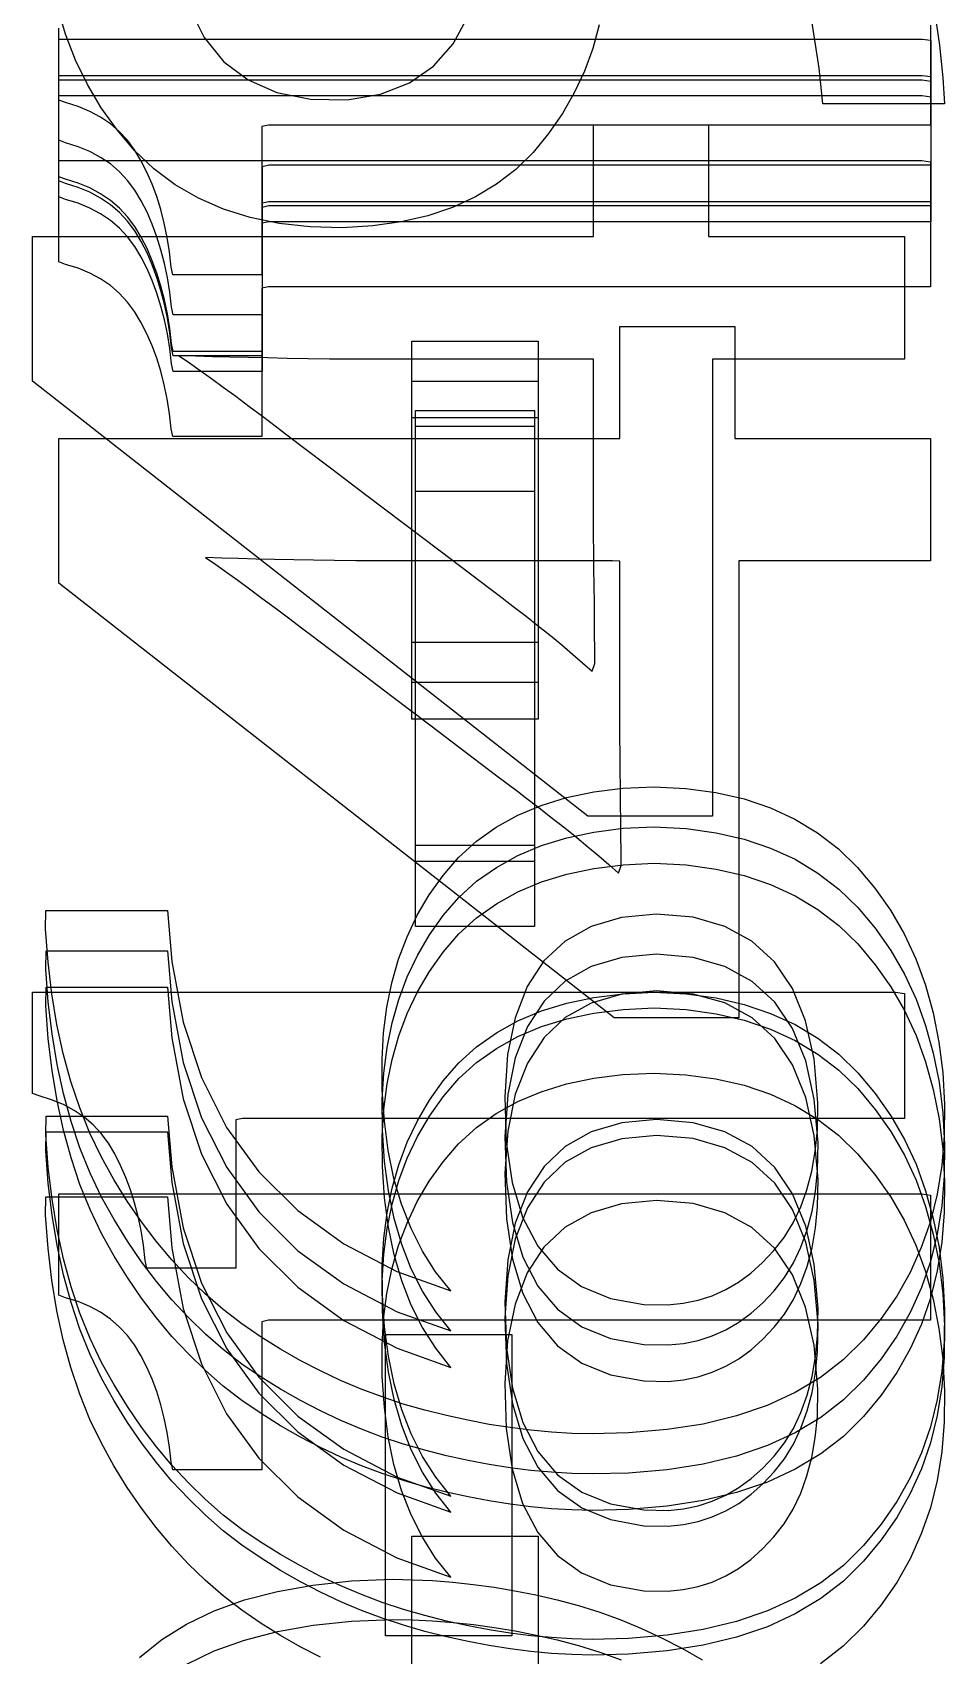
# Model space of a CAD drawing. Extents: x 1 to 47.7, y 0.2 to 35.
# Drawn here: x 39.9939 to 40.0651, y 18.9189 to 19.0456 of the extents above; entities that cross this region are included whole.
import ezdxf

# ---------------------------------------------------------------- set-up
doc = ezdxf.new("R2010")
doc.units = 0
doc.header["$MEASUREMENT"] = 0
for name, color, linetype in [('5_1___24__TARGET_LEDS___12', 7, 'CONTINUOUS'), ('6_2___8__INDEPENDENT_INPUT', 7, 'CONTINUOUS'), ('6_3___8__OPTOISO_INDEPENDE', 7, 'CONTINUOUS'), ('6_4___24__OPTOISO_INDEPEND', 7, 'CONTINUOUS'), ('6_5___8__INDEPENDENT_INPUT', 7, 'CONTINUOUS'), ('6_6___8__INDEPENDENT_INPUT', 7, 'CONTINUOUS'), ('6_7___8__OPTOISO_INDEPENDE', 7, 'CONTINUOUS'), ('6_8___8__OPTOISO_INDEPENDE', 7, 'CONTINUOUS')]:
    doc.layers.add(name, color=color, linetype=linetype)

msp = doc.modelspace()

# ---------------------------------------------------------------- linework, layer by layer
at = {"layer": '5_1___24__TARGET_LEDS___12'}
for points in [[(40.06402, 19.03527), (40.06202, 19.03527), (40.05671, 19.03527), (40.04911, 19.03527), (40.04024, 19.03527), (40.0311, 19.03527), (40.02274, 19.03527), (40.01615, 19.03527), (40.01237, 19.03527), (40.01185, 19.03515), (40.01185, 19.03431), (40.01185, 19.03283), (40.01185, 19.03096), (40.01185, 19.02891), (40.01185, 19.02692), (40.01185, 19.02522), (40.01185, 19.02403), (40.01185, 19.02358), (40.01159, 19.02358), (40.01087, 19.02358), (40.00985, 19.02358), (40.00865, 19.02358), (40.00742, 19.02358), (40.00629, 19.02358), (40.00541, 19.02358), (40.0049, 19.02358), (40.00478, 19.02419), (40.00464, 19.02537), (40.00446, 19.02651), (40.00423, 19.02761), (40.00395, 19.02867), (40.00363, 19.02969), (40.00327, 19.03067), (40.00286, 19.03161), (40.0024, 19.0325), (40.00191, 19.03333), (40.00134, 19.03409), (40.00071, 19.03476), (40.00001, 19.03537), (39.99924, 19.03589), (39.9984, 19.03635), (39.99749, 19.03672), (39.9965, 19.03703), (39.99599, 19.03723), (39.99599, 19.03781), (39.99599, 19.03882), (39.99599, 19.0401), (39.99599, 19.04149), (39.99599, 19.04285), (39.99599, 19.04401), (39.99599, 19.04483), (39.99599, 19.04513), (39.99859, 19.04513), (40.00551, 19.04513), (40.01543, 19.04513), (40.027, 19.04513), (40.03891, 19.04513), (40.04983, 19.04513), (40.05841, 19.04513), (40.06334, 19.04513), (40.06402, 19.04503), (40.06402, 19.04432), (40.06402, 19.04307), (40.06402, 19.04149), (40.06402, 19.03977), (40.06402, 19.03809), (40.06402, 19.03665), (40.06402, 19.03565)], [(40.04244, 18.98361), (40.04492, 18.98347), (40.04727, 18.98315), (40.04946, 18.98264), (40.05152, 18.98195), (40.05343, 18.98107), (40.05521, 18.98), (40.05684, 18.97875), (40.05832, 18.97731), (40.05968, 18.97569), (40.0609, 18.97395), (40.06196, 18.97211), (40.06287, 18.97016), (40.06362, 18.9681), (40.06422, 18.96594), (40.06467, 18.96366), (40.06496, 18.96128), (40.06509, 18.9588), (40.06507, 18.95634), (40.06488, 18.95402), (40.06452, 18.95179), (40.06399, 18.94966), (40.06329, 18.94762), (40.06241, 18.94568), (40.06137, 18.94383), (40.06015, 18.94207), (40.05876, 18.9404), (40.0572, 18.93885), (40.05543, 18.93747), (40.05345, 18.93629), (40.05127, 18.93528), (40.04887, 18.93447), (40.04626, 18.93384), (40.04345, 18.93339), (40.04042, 18.93314), (40.03759, 18.93307), (40.03602, 18.93311), (40.03443, 18.9332), (40.03282, 18.93335), (40.0312, 18.93355), (40.02956, 18.93381), (40.02791, 18.93413), (40.02624, 18.93449), (40.02455, 18.93492), (40.02287, 18.9354), (40.02122, 18.93595), (40.01959, 18.93656), (40.01798, 18.93724), (40.0164, 18.93799), (40.01483, 18.9388), (40.01329, 18.93968), (40.01177, 18.94063), (40.01027, 18.94164), (40.00881, 18.94278), (40.00742, 18.94399), (40.00609, 18.94529), (40.00481, 18.94666), (40.00359, 18.94811), (40.00243, 18.94964), (40.00133, 18.95124), (40.00029, 18.95293), (39.99931, 18.95469), (39.99842, 18.95656), (39.99762, 18.95853), (39.99693, 18.9606), (39.99634, 18.96277), (39.99584, 18.96505), (39.99545, 18.96743), (39.99516, 18.96991), (39.99496, 18.97249), (39.99498, 18.97392), (39.99562, 18.97392), (39.99677, 18.97392), (39.99825, 18.97392), (39.99989, 18.97392), (40.0015, 18.97392), (40.00292, 18.97392), (40.00397, 18.97392), (40.00447, 18.97392), (40.0048, 18.96997), (40.00569, 18.96521), (40.00711, 18.96088), (40.00908, 18.95699), (40.01159, 18.95353), (40.01464, 18.9505), (40.01823, 18.94791), (40.02237, 18.94574), (40.02657, 18.94424), (40.0254, 18.94573), (40.02437, 18.94735), (40.02348, 18.9491), (40.02274, 18.95099), (40.02215, 18.95302), (40.0217, 18.95518), (40.02139, 18.95748), (40.02123, 18.95992), (40.02121, 18.9623), (40.02133, 18.96438), (40.02159, 18.96638), (40.02198, 18.96829), (40.0225, 18.97013), (40.02317, 18.97189), (40.02397, 18.97356), (40.0249, 18.97516), (40.02597, 18.97668), (40.0272, 18.97809), (40.02858, 18.97935), (40.03012, 18.98044), (40.0318, 18.98137), (40.03364, 18.98214), (40.03562, 18.98275), (40.03774, 18.9832), (40.04002, 18.98349)], [(40.04263, 18.97365), (40.0399, 18.97339), (40.03752, 18.97269), (40.0355, 18.97156), (40.03384, 18.97), (40.03254, 18.968), (40.0316, 18.96557), (40.03102, 18.9627), (40.03079, 18.9594), (40.0309, 18.95585), (40.03137, 18.9527), (40.03218, 18.94999), (40.03336, 18.94774), (40.03489, 18.94593), (40.03678, 18.94456), (40.03903, 18.94365), (40.04164, 18.94318), (40.04352, 18.94314), (40.04472, 18.94326), (40.04587, 18.9435), (40.04697, 18.94386), (40.04803, 18.94433), (40.04904, 18.94492), (40.05, 18.94562), (40.05091, 18.94644), (40.05179, 18.94737), (40.0526, 18.94841), (40.0533, 18.94955), (40.05389, 18.95079), (40.05438, 18.95213), (40.05476, 18.95358), (40.05503, 18.95513), (40.05519, 18.95678), (40.05523, 18.95892), (40.05492, 18.96235), (40.05426, 18.96533), (40.05323, 18.96785), (40.05184, 18.96992), (40.05008, 18.97154), (40.04796, 18.9727), (40.04548, 18.9734)]]:
    msp.add_lwpolyline(points, close=True, dxfattribs=at)
for points in [[(40.03339, 18.99487), (40.02353, 18.99487), (40.02353, 19.01841), (40.03339, 19.01841), (40.03339, 18.99487)], [(40.00596, 18.91821), (40.00811, 18.91925), (40.01047, 18.9201), (40.01304, 18.92077), (40.01583, 18.92126), (40.01882, 18.92157), (40.02203, 18.92171), (40.02358, 18.92168), (40.02515, 18.92161), (40.02674, 18.92148), (40.02834, 18.92131), (40.02995, 18.92108), (40.03158, 18.92081), (40.03322, 18.92048), (40.03487, 18.92011), (40.03654, 18.91967), (40.0382, 18.91914), (40.03985, 18.91854)]]:
    msp.add_lwpolyline(points, dxfattribs=at)
at = {"layer": '6_2___8__INDEPENDENT_INPUT'}
for points in [[(40.06402, 19.03086), (40.06202, 19.03086), (40.05671, 19.03086), (40.04911, 19.03086), (40.04024, 19.03086), (40.0311, 19.03086), (40.02274, 19.03086), (40.01615, 19.03086), (40.01237, 19.03086), (40.01185, 19.03074), (40.01185, 19.02989), (40.01185, 19.02842), (40.01185, 19.02654), (40.01185, 19.0245), (40.01185, 19.02251), (40.01185, 19.0208), (40.01185, 19.01961), (40.01185, 19.01917), (40.01159, 19.01917), (40.01087, 19.01917), (40.00985, 19.01917), (40.00865, 19.01917), (40.00742, 19.01917), (40.00629, 19.01917), (40.00541, 19.01917), (40.0049, 19.01917), (40.00478, 19.01977), (40.00464, 19.02095), (40.00446, 19.0221), (40.00423, 19.0232), (40.00395, 19.02426), (40.00363, 19.02528), (40.00327, 19.02626), (40.00286, 19.02719), (40.0024, 19.02809), (40.00191, 19.02892), (40.00134, 19.02967), (40.00071, 19.03035), (40.00001, 19.03095), (39.99924, 19.03148), (39.9984, 19.03193), (39.99749, 19.03231), (39.9965, 19.03261), (39.99599, 19.03281), (39.99599, 19.03339), (39.99599, 19.0344), (39.99599, 19.03568), (39.99599, 19.03708), (39.99599, 19.03844), (39.99599, 19.0396), (39.99599, 19.04041), (39.99599, 19.04072), (39.99859, 19.04072), (40.00551, 19.04072), (40.01543, 19.04072), (40.027, 19.04072), (40.03891, 19.04072), (40.04983, 19.04072), (40.05841, 19.04072), (40.06334, 19.04072), (40.06402, 19.04062), (40.06402, 19.0399), (40.06402, 19.03866), (40.06402, 19.03708), (40.06402, 19.03535), (40.06402, 19.03367), (40.06402, 19.03224), (40.06402, 19.03123)], [(40.04244, 18.96946), (40.04492, 18.96933), (40.04727, 18.96901), (40.04946, 18.9685), (40.05152, 18.9678), (40.05343, 18.96692), (40.05521, 18.96586), (40.05684, 18.9646), (40.05832, 18.96316), (40.05968, 18.96154), (40.0609, 18.95981), (40.06196, 18.95796), (40.06287, 18.95601), (40.06362, 18.95395), (40.06422, 18.95179), (40.06467, 18.94952), (40.06496, 18.94714), (40.06509, 18.94465), (40.06507, 18.94219), (40.06488, 18.93987), (40.06452, 18.93764), (40.06399, 18.93551), (40.06329, 18.93347), (40.06241, 18.93153), (40.06137, 18.92968), (40.06015, 18.92792), (40.05876, 18.92626), (40.0572, 18.9247), (40.05543, 18.92333), (40.05345, 18.92214), (40.05127, 18.92114), (40.04887, 18.92032), (40.04626, 18.91969), (40.04345, 18.91925), (40.04042, 18.91899), (40.03759, 18.91892), (40.03602, 18.91896), (40.03443, 18.91905), (40.03282, 18.9192), (40.0312, 18.91941), (40.02956, 18.91967), (40.02791, 18.91998), (40.02624, 18.92035), (40.02455, 18.92077), (40.02287, 18.92125), (40.02122, 18.9218), (40.01959, 18.92241), (40.01798, 18.92309), (40.0164, 18.92384), (40.01483, 18.92465), (40.01329, 18.92553), (40.01177, 18.92648), (40.01027, 18.9275), (40.00881, 18.92863), (40.00742, 18.92985), (40.00609, 18.93114), (40.00481, 18.93251), (40.00359, 18.93396), (40.00243, 18.93549), (40.00133, 18.9371), (40.00029, 18.93878), (39.99931, 18.94055), (39.99842, 18.94241), (39.99762, 18.94438), (39.99693, 18.94645), (39.99634, 18.94863), (39.99584, 18.9509), (39.99545, 18.95328), (39.99516, 18.95576), (39.99496, 18.95834), (39.99498, 18.95978), (39.99562, 18.95978), (39.99677, 18.95978), (39.99825, 18.95978), (39.99989, 18.95978), (40.0015, 18.95978), (40.00292, 18.95978), (40.00397, 18.95978), (40.00447, 18.95978), (40.0048, 18.95582), (40.00569, 18.95106), (40.00711, 18.94674), (40.00908, 18.94284), (40.01159, 18.93938), (40.01464, 18.93636), (40.01823, 18.93376), (40.02237, 18.9316), (40.02657, 18.93009), (40.0254, 18.93158), (40.02437, 18.9332), (40.02348, 18.93496), (40.02274, 18.93685), (40.02215, 18.93888), (40.0217, 18.94104), (40.02139, 18.94334), (40.02123, 18.94577), (40.02121, 18.94815), (40.02133, 18.95023), (40.02159, 18.95223), (40.02198, 18.95415), (40.0225, 18.95598), (40.02317, 18.95774), (40.02397, 18.95942), (40.0249, 18.96101), (40.02597, 18.96253), (40.0272, 18.96394), (40.02858, 18.9652), (40.03012, 18.96629), (40.0318, 18.96723), (40.03364, 18.968), (40.03562, 18.96861), (40.03774, 18.96905), (40.04002, 18.96934)], [(40.04263, 18.95951), (40.0399, 18.95924), (40.03752, 18.95855), (40.0355, 18.95741), (40.03384, 18.95585), (40.03254, 18.95385), (40.0316, 18.95142), (40.03102, 18.94855), (40.03079, 18.94525), (40.0309, 18.9417), (40.03137, 18.93855), (40.03218, 18.93585), (40.03336, 18.93359), (40.03489, 18.93178), (40.03678, 18.93042), (40.03903, 18.9295), (40.04164, 18.92903), (40.04352, 18.92899), (40.04472, 18.92912), (40.04587, 18.92936), (40.04697, 18.92971), (40.04803, 18.93019), (40.04904, 18.93077), (40.05, 18.93148), (40.05091, 18.93229), (40.05179, 18.93323), (40.0526, 18.93426), (40.0533, 18.9354), (40.05389, 18.93664), (40.05438, 18.93799), (40.05476, 18.93943), (40.05503, 18.94098), (40.05519, 18.94263), (40.05523, 18.94477), (40.05492, 18.94821), (40.05426, 18.95118), (40.05323, 18.95371), (40.05184, 18.95578), (40.05008, 18.95739), (40.04796, 18.95855), (40.04548, 18.95926)]]:
    msp.add_lwpolyline(points, close=True, dxfattribs=at)
msp.add_lwpolyline([(40.03311, 18.98091), (40.02382, 18.98091), (40.02382, 19.0149), (40.03311, 19.0149), (40.03311, 18.98091)], dxfattribs=at)
at = {"layer": '6_3___8__OPTOISO_INDEPENDE'}
for points in [[(40.04667, 19.0297), (40.06196, 19.0297), (40.06196, 19.02013), (40.047, 19.02013), (40.047, 18.98444), (40.03727, 18.98444), (39.99392, 19.01841), (39.99392, 19.0297), (40.03771, 19.0297), (40.03771, 19.03844), (40.04667, 19.03844), (40.04667, 19.0297)], [(40.03133, 18.92044), (40.02147, 18.92044), (40.02147, 18.94397), (40.03133, 18.94397), (40.03133, 18.92044)]]:
    msp.add_lwpolyline(points, dxfattribs=at)
for points in [[(40.00538, 19.0204), (40.00617, 19.01985), (40.00701, 19.01925), (40.00789, 19.01862), (40.00881, 19.01794), (40.00978, 19.01723), (40.0108, 19.01647), (40.01186, 19.01568), (40.01297, 19.01484), (40.01368, 19.01431), (40.01498, 19.01331), (40.01718, 19.01165), (40.01992, 19.00957), (40.02288, 19.00732), (40.02573, 19.00517), (40.02811, 19.00336), (40.02971, 19.00215), (40.03035, 19.00167), (40.03141, 19.00085), (40.03244, 19.00006), (40.03341, 18.99928), (40.03434, 18.99854), (40.03522, 18.99781), (40.03606, 18.9971), (40.03685, 18.99642), (40.0376, 18.99576), (40.0378, 18.99635), (40.0378, 18.99748), (40.03779, 18.99865), (40.03778, 18.99986), (40.03777, 19.00112), (40.03776, 19.00243), (40.03774, 19.00378), (40.03772, 19.00517), (40.03771, 19.00625), (40.03771, 19.00707), (40.03771, 19.00872), (40.03771, 19.0109), (40.03771, 19.01334), (40.03771, 19.01576), (40.03771, 19.01788), (40.03771, 19.01943), (40.03771, 19.02012), (40.03713, 19.02013), (40.03524, 19.02013), (40.0324, 19.02013), (40.02903, 19.02013), (40.02552, 19.02013), (40.02226, 19.02013), (40.01965, 19.02013), (40.0181, 19.02013), (40.0171, 19.02014), (40.01543, 19.02016), (40.01381, 19.02019), (40.01226, 19.02022), (40.01077, 19.02025), (40.00933, 19.02028), (40.00796, 19.02032), (40.00664, 19.02036)], [(40.06196, 18.96084), (40.05996, 18.96084), (40.05465, 18.96084), (40.04705, 18.96084), (40.03817, 18.96084), (40.02904, 18.96084), (40.02068, 18.96084), (40.01409, 18.96084), (40.01031, 18.96084), (40.00979, 18.96072), (40.00979, 18.95987), (40.00979, 18.9584), (40.00979, 18.95652), (40.00979, 18.95447), (40.00979, 18.95249), (40.00979, 18.95078), (40.00979, 18.94959), (40.00979, 18.94914), (40.00952, 18.94914), (40.00881, 18.94914), (40.00778, 18.94914), (40.00659, 18.94914), (40.00536, 18.94914), (40.00423, 18.94914), (40.00335, 18.94914), (40.00284, 18.94914), (40.00272, 18.94975), (40.00258, 18.95093), (40.0024, 18.95208), (40.00217, 18.95318), (40.00189, 18.95424), (40.00157, 18.95526), (40.00121, 18.95623), (40.0008, 18.95717), (40.00034, 18.95807), (39.99985, 18.9589), (39.99928, 18.95965), (39.99865, 18.96033), (39.99795, 18.96093), (39.99718, 18.96146), (39.99634, 18.96191), (39.99542, 18.96229), (39.99444, 18.96259), (39.99392, 18.96279), (39.99392, 18.96337), (39.99392, 18.96438), (39.99392, 18.96566), (39.99392, 18.96706), (39.99392, 18.96842), (39.99392, 18.96958), (39.99392, 18.97039), (39.99392, 18.9707), (39.99653, 18.9707), (40.00345, 18.9707), (40.01337, 18.9707), (40.02494, 18.9707), (40.03685, 18.9707), (40.04776, 18.9707), (40.05635, 18.9707), (40.06128, 18.9707), (40.06196, 18.9706), (40.06196, 18.96988), (40.06196, 18.96864), (40.06196, 18.96706), (40.06196, 18.96533), (40.06196, 18.96365), (40.06196, 18.96222), (40.06196, 18.96121)]]:
    msp.add_lwpolyline(points, close=True, dxfattribs=at)
at = {"layer": '6_4___24__OPTOISO_INDEPEND'}
for points in [[(40.03815, 19.04623), (40.03764, 19.0444), (40.03699, 19.04263), (40.0362, 19.04094), (40.03527, 19.03931), (40.0342, 19.03776), (40.03299, 19.03628), (40.03164, 19.03495), (40.03014, 19.0338), (40.0285, 19.03281), (40.02671, 19.03198), (40.02478, 19.03133), (40.02269, 19.03085), (40.02047, 19.03054), (40.01809, 19.03039), (40.01558, 19.03046), (40.01318, 19.03072), (40.01092, 19.03119), (40.00882, 19.03184), (40.00687, 19.03269), (40.00506, 19.03374), (40.0034, 19.03498), (40.00189, 19.03642), (40.00052, 19.03804), (39.99929, 19.03975), (39.99821, 19.04157), (39.99728, 19.04348), (39.9965, 19.0455), (39.99588, 19.04762)], [(40.00615, 19.04759), (40.00733, 19.04525), (40.00886, 19.04336), (40.01075, 19.04193), (40.013, 19.04095), (40.01561, 19.04043), (40.01849, 19.04039), (40.02109, 19.04083), (40.02334, 19.0417), (40.02522, 19.043), (40.02675, 19.04475), (40.02791, 19.04692)], [(40.06434, 19.04713), (40.0647, 19.04466), (40.06496, 19.0421), (40.06508, 19.04007), (40.06458, 19.04007), (40.06353, 19.04007), (40.06211, 19.04007), (40.0605, 19.04007), (40.05887, 19.04007), (40.05739, 19.04007), (40.05624, 19.04007), (40.05559, 19.04007), (40.05532, 19.04286), (40.05455, 19.04772)], [(40.04872, 19.01394), (40.06401, 19.01394), (40.06401, 19.00437), (40.04905, 19.00437), (40.04905, 18.96868), (40.03932, 18.96868), (39.99599, 19.00264), (39.99599, 19.01394), (40.03975, 19.01394), (40.03975, 19.02268), (40.04872, 19.02268), (40.04872, 19.01394)], [(40.03338, 18.90468), (40.02352, 18.90468), (40.02352, 18.92821), (40.03338, 18.92821), (40.03338, 18.90468)]]:
    msp.add_lwpolyline(points, dxfattribs=at)
for points in [[(40.00743, 19.00464), (40.00822, 19.00408), (40.00906, 19.00349), (40.00994, 19.00286), (40.01086, 19.00218), (40.01183, 19.00147), (40.01285, 19.00071), (40.01391, 18.99992), (40.01501, 18.99908), (40.01572, 18.99854), (40.01703, 18.99755), (40.01923, 18.99589), (40.02197, 18.99381), (40.02493, 18.99156), (40.02777, 18.98941), (40.03016, 18.9876), (40.03176, 18.98639), (40.0324, 18.9859), (40.03346, 18.98509), (40.03448, 18.98429), (40.03546, 18.98352), (40.03639, 18.98277), (40.03727, 18.98205), (40.03811, 18.98134), (40.0389, 18.98066), (40.03964, 18.98), (40.03985, 18.98059), (40.03985, 18.98172), (40.03984, 18.98289), (40.03983, 18.9841), (40.03982, 18.98536), (40.03981, 18.98667), (40.03979, 18.98802), (40.03977, 18.98941), (40.03975, 18.99048), (40.03975, 18.99131), (40.03975, 18.99296), (40.03975, 18.99514), (40.03975, 18.99758), (40.03975, 19), (40.03975, 19.00212), (40.03975, 19.00367), (40.03975, 19.00436), (40.03918, 19.00437), (40.03729, 19.00437), (40.03445, 19.00437), (40.03108, 19.00437), (40.02756, 19.00437), (40.0243, 19.00437), (40.0217, 19.00437), (40.02015, 19.00437), (40.01915, 19.00438), (40.01748, 19.0044), (40.01586, 19.00443), (40.01431, 19.00446), (40.01281, 19.00449), (40.01138, 19.00452), (40.01, 19.00456), (40.00869, 19.0046)], [(40.06401, 18.94508), (40.06201, 18.94508), (40.0567, 18.94508), (40.04909, 18.94508), (40.04022, 18.94508), (40.03108, 18.94508), (40.02271, 18.94508), (40.01613, 18.94508), (40.01235, 18.94508), (40.01183, 18.94496), (40.01183, 18.94411), (40.01183, 18.94264), (40.01183, 18.94076), (40.01183, 18.93871), (40.01183, 18.93672), (40.01183, 18.93502), (40.01183, 18.93383), (40.01183, 18.93338), (40.01156, 18.93338), (40.01084, 18.93338), (40.00982, 18.93338), (40.00862, 18.93338), (40.00739, 18.93338), (40.00627, 18.93338), (40.00538, 18.93338), (40.00487, 18.93338), (40.00475, 18.93399), (40.00462, 18.93517), (40.00444, 18.93631), (40.00421, 18.93742), (40.00394, 18.93848), (40.00362, 18.9395), (40.00325, 18.94047), (40.00284, 18.94141), (40.00239, 18.94231), (40.00189, 18.94314), (40.00133, 18.94389), (40.0007, 18.94457), (40, 18.94517), (39.99923, 18.9457), (39.99839, 18.94615), (39.99748, 18.94653), (39.9965, 18.94683), (39.99599, 18.94703), (39.99599, 18.94761), (39.99599, 18.94862), (39.99599, 18.9499), (39.99599, 18.9513), (39.99599, 18.95265), (39.99599, 18.95382), (39.99599, 18.95463), (39.99599, 18.95494), (39.99859, 18.95494), (40.00551, 18.95494), (40.01542, 18.95494), (40.027, 18.95494), (40.0389, 18.95494), (40.04981, 18.95494), (40.0584, 18.95494), (40.06333, 18.95494), (40.06401, 18.95484), (40.06401, 18.95412), (40.06401, 18.95288), (40.06401, 18.9513), (40.06401, 18.94957), (40.06401, 18.94789), (40.06401, 18.94646), (40.06401, 18.94545)]]:
    msp.add_lwpolyline(points, close=True, dxfattribs=at)
at = {"layer": '6_5___8__INDEPENDENT_INPUT'}
for points in [[(40.06402, 19.03209), (40.06202, 19.03209), (40.05671, 19.03209), (40.04911, 19.03209), (40.04024, 19.03209), (40.0311, 19.03209), (40.02274, 19.03209), (40.01615, 19.03209), (40.01237, 19.03209), (40.01185, 19.03197), (40.01185, 19.03113), (40.01185, 19.02965), (40.01185, 19.02778), (40.01185, 19.02573), (40.01185, 19.02374), (40.01185, 19.02204), (40.01185, 19.02085), (40.01185, 19.0204), (40.01159, 19.0204), (40.01087, 19.0204), (40.00985, 19.0204), (40.00865, 19.0204), (40.00742, 19.0204), (40.00629, 19.0204), (40.00541, 19.0204), (40.0049, 19.0204), (40.00478, 19.02101), (40.00464, 19.02219), (40.00446, 19.02333), (40.00423, 19.02443), (40.00395, 19.02549), (40.00363, 19.02651), (40.00327, 19.02749), (40.00286, 19.02843), (40.0024, 19.02932), (40.00191, 19.03015), (40.00134, 19.03091), (40.00071, 19.03158), (40.00001, 19.03219), (39.99924, 19.03271), (39.9984, 19.03317), (39.99749, 19.03354), (39.9965, 19.03385), (39.99599, 19.03405), (39.99599, 19.03463), (39.99599, 19.03563), (39.99599, 19.03691), (39.99599, 19.03831), (39.99599, 19.03967), (39.99599, 19.04083), (39.99599, 19.04165), (39.99599, 19.04195), (39.99859, 19.04195), (40.00551, 19.04195), (40.01543, 19.04195), (40.027, 19.04195), (40.03891, 19.04195), (40.04983, 19.04195), (40.05841, 19.04195), (40.06334, 19.04195), (40.06402, 19.04185), (40.06402, 19.04114), (40.06402, 19.03989), (40.06402, 19.03831), (40.06402, 19.03659), (40.06402, 19.03491), (40.06402, 19.03347), (40.06402, 19.03247)], [(40.04244, 18.9707), (40.04492, 18.97056), (40.04727, 18.97024), (40.04946, 18.96973), (40.05152, 18.96904), (40.05343, 18.96816), (40.05521, 18.96709), (40.05684, 18.96584), (40.05832, 18.9644), (40.05968, 18.96278), (40.0609, 18.96104), (40.06196, 18.9592), (40.06287, 18.95725), (40.06362, 18.95519), (40.06422, 18.95302), (40.06467, 18.95075), (40.06496, 18.94837), (40.06509, 18.94588), (40.06507, 18.94342), (40.06488, 18.9411), (40.06452, 18.93888), (40.06399, 18.93675), (40.06329, 18.93471), (40.06241, 18.93276), (40.06137, 18.93091), (40.06015, 18.92916), (40.05876, 18.92749), (40.0572, 18.92593), (40.05543, 18.92456), (40.05345, 18.92337), (40.05127, 18.92237), (40.04887, 18.92155), (40.04626, 18.92093), (40.04345, 18.92048), (40.04042, 18.92022), (40.03759, 18.92015), (40.03602, 18.92019), (40.03443, 18.92029), (40.03282, 18.92044), (40.0312, 18.92064), (40.02956, 18.9209), (40.02791, 18.92121), (40.02624, 18.92158), (40.02455, 18.92201), (40.02287, 18.92249), (40.02122, 18.92303), (40.01959, 18.92365), (40.01798, 18.92433), (40.0164, 18.92507), (40.01483, 18.92589), (40.01329, 18.92677), (40.01177, 18.92772), (40.01027, 18.92873), (40.00881, 18.92986), (40.00742, 18.93108), (40.00609, 18.93237), (40.00481, 18.93375), (40.00359, 18.9352), (40.00243, 18.93673), (40.00133, 18.93833), (40.00029, 18.94002), (39.99931, 18.94178), (39.99842, 18.94365), (39.99762, 18.94562), (39.99693, 18.94769), (39.99634, 18.94986), (39.99584, 18.95214), (39.99545, 18.95452), (39.99516, 18.957), (39.99496, 18.95958), (39.99498, 18.96101), (39.99562, 18.96101), (39.99677, 18.96101), (39.99825, 18.96101), (39.99989, 18.96101), (40.0015, 18.96101), (40.00292, 18.96101), (40.00397, 18.96101), (40.00447, 18.96101), (40.0048, 18.95706), (40.00569, 18.9523), (40.00711, 18.94797), (40.00908, 18.94408), (40.01159, 18.94062), (40.01464, 18.93759), (40.01823, 18.935), (40.02237, 18.93283), (40.02657, 18.93133), (40.0254, 18.93281), (40.02437, 18.93443), (40.02348, 18.93619), (40.02274, 18.93808), (40.02215, 18.94011), (40.0217, 18.94227), (40.02139, 18.94457), (40.02123, 18.947), (40.02121, 18.94939), (40.02133, 18.95147), (40.02159, 18.95346), (40.02198, 18.95538), (40.0225, 18.95722), (40.02317, 18.95897), (40.02397, 18.96065), (40.0249, 18.96225), (40.02597, 18.96376), (40.0272, 18.96518), (40.02858, 18.96643), (40.03012, 18.96753), (40.0318, 18.96846), (40.03364, 18.96923), (40.03562, 18.96984), (40.03774, 18.97029), (40.04002, 18.97057)], [(40.04263, 18.96074), (40.0399, 18.96048), (40.03752, 18.95978), (40.0355, 18.95865), (40.03384, 18.95708), (40.03254, 18.95509), (40.0316, 18.95265), (40.03102, 18.94979), (40.03079, 18.94649), (40.0309, 18.94293), (40.03137, 18.93978), (40.03218, 18.93708), (40.03336, 18.93482), (40.03489, 18.93301), (40.03678, 18.93165), (40.03903, 18.93073), (40.04164, 18.93027), (40.04352, 18.93022), (40.04472, 18.93035), (40.04587, 18.93059), (40.04697, 18.93095), (40.04803, 18.93142), (40.04904, 18.93201), (40.05, 18.93271), (40.05091, 18.93353), (40.05179, 18.93446), (40.0526, 18.9355), (40.0533, 18.93663), (40.05389, 18.93788), (40.05438, 18.93922), (40.05476, 18.94067), (40.05503, 18.94222), (40.05519, 18.94387), (40.05523, 18.94601), (40.05492, 18.94944), (40.05426, 18.95242), (40.05323, 18.95494), (40.05184, 18.95701), (40.05008, 18.95863), (40.04796, 18.95979), (40.04548, 18.96049)]]:
    msp.add_lwpolyline(points, close=True, dxfattribs=at)
msp.add_lwpolyline([(40.03311, 18.98214), (40.02382, 18.98214), (40.02382, 19.01613), (40.03311, 19.01613), (40.03311, 18.98214)], dxfattribs=at)
at = {"layer": '6_6___8__INDEPENDENT_INPUT'}
for points in [[(40.06401, 19.02578), (40.06201, 19.02578), (40.0567, 19.02578), (40.04909, 19.02578), (40.04022, 19.02578), (40.03108, 19.02578), (40.02271, 19.02578), (40.01613, 19.02578), (40.01235, 19.02578), (40.01183, 19.02566), (40.01183, 19.02481), (40.01183, 19.02334), (40.01183, 19.02146), (40.01183, 19.01942), (40.01183, 19.01743), (40.01183, 19.01572), (40.01183, 19.01453), (40.01183, 19.01409), (40.01156, 19.01409), (40.01084, 19.01409), (40.00982, 19.01409), (40.00862, 19.01409), (40.00739, 19.01409), (40.00627, 19.01409), (40.00538, 19.01409), (40.00487, 19.01409), (40.00475, 19.01469), (40.00462, 19.01587), (40.00444, 19.01702), (40.00421, 19.01812), (40.00394, 19.01918), (40.00362, 19.0202), (40.00325, 19.02118), (40.00284, 19.02211), (40.00239, 19.02301), (40.00189, 19.02384), (40.00133, 19.02459), (40.0007, 19.02527), (40, 19.02587), (39.99923, 19.0264), (39.99839, 19.02685), (39.99748, 19.02723), (39.9965, 19.02753), (39.99599, 19.02774), (39.99599, 19.02831), (39.99599, 19.02932), (39.99599, 19.0306), (39.99599, 19.032), (39.99599, 19.03336), (39.99599, 19.03452), (39.99599, 19.03533), (39.99599, 19.03564), (39.99859, 19.03564), (40.00551, 19.03564), (40.01542, 19.03564), (40.027, 19.03564), (40.0389, 19.03564), (40.04981, 19.03564), (40.0584, 19.03564), (40.06333, 19.03564), (40.06401, 19.03554), (40.06401, 19.03482), (40.06401, 19.03358), (40.06401, 19.032), (40.06401, 19.03027), (40.06401, 19.0286), (40.06401, 19.02716), (40.06401, 19.02615)], [(40.04262, 18.95443), (40.03988, 18.95417), (40.03751, 18.95347), (40.03549, 18.95234), (40.03383, 18.95077), (40.03253, 18.94877), (40.03159, 18.94634), (40.031, 18.94347), (40.03078, 18.94017), (40.03089, 18.93662), (40.03135, 18.93347), (40.03217, 18.93077), (40.03335, 18.92851), (40.03488, 18.9267), (40.03677, 18.92534), (40.03902, 18.92442), (40.04162, 18.92395), (40.04351, 18.92391), (40.04471, 18.92404), (40.04586, 18.92428), (40.04696, 18.92463), (40.04802, 18.92511), (40.04902, 18.92569), (40.04998, 18.9264), (40.05089, 18.92722), (40.05177, 18.92815), (40.05258, 18.92918), (40.05329, 18.93032), (40.05388, 18.93156), (40.05436, 18.93291), (40.05474, 18.93435), (40.05501, 18.9359), (40.05518, 18.93756), (40.05521, 18.93969), (40.05491, 18.94313), (40.05424, 18.9461), (40.05322, 18.94863), (40.05182, 18.9507), (40.05007, 18.95231), (40.04795, 18.95347), (40.04547, 18.95418)]]:
    msp.add_lwpolyline(points, close=True, dxfattribs=at)
for points in [[(40.03309, 18.97583), (40.0238, 18.97583), (40.0238, 19.00982), (40.03309, 19.00982), (40.03309, 18.97583)], [(40.01639, 18.91876), (40.01482, 18.91957), (40.01328, 18.92045), (40.01176, 18.9214), (40.01027, 18.92242), (40.00881, 18.92355), (40.00741, 18.92477), (40.00607, 18.92606), (40.00479, 18.92743), (40.00357, 18.92888), (40.00242, 18.93041), (40.00132, 18.93202), (40.00028, 18.9337), (39.9993, 18.93547), (39.9984, 18.93733), (39.99761, 18.9393), (39.99692, 18.94137), (39.99632, 18.94355), (39.99583, 18.94582), (39.99544, 18.9482), (39.99514, 18.95068), (39.99495, 18.95327), (39.99496, 18.9547), (39.99561, 18.9547), (39.99676, 18.9547), (39.99824, 18.9547), (39.99987, 18.9547), (40.00149, 18.9547), (40.00291, 18.9547), (40.00395, 18.9547), (40.00446, 18.9547), (40.00479, 18.95074), (40.00567, 18.94598), (40.0071, 18.94166), (40.00907, 18.93776), (40.01158, 18.9343), (40.01463, 18.93128), (40.01822, 18.92868), (40.02235, 18.92652), (40.02656, 18.92502), (40.02538, 18.9265), (40.02436, 18.92812), (40.02347, 18.92988), (40.02273, 18.93177), (40.02213, 18.9338), (40.02168, 18.93596), (40.02138, 18.93826), (40.02121, 18.94069), (40.0212, 18.94307), (40.02132, 18.94515), (40.02157, 18.94715), (40.02196, 18.94907), (40.02249, 18.9509), (40.02315, 18.95266), (40.02395, 18.95434), (40.02489, 18.95593), (40.02596, 18.95745), (40.02718, 18.95886), (40.02857, 18.96012), (40.03011, 18.96121), (40.03179, 18.96215), (40.03362, 18.96292), (40.0356, 18.96353), (40.03773, 18.96397), (40.04, 18.96426), (40.04243, 18.96438), (40.04491, 18.96425), (40.04725, 18.96393), (40.04945, 18.96342), (40.05151, 18.96272), (40.05342, 18.96184), (40.05519, 18.96078), (40.05682, 18.95952), (40.05831, 18.95808), (40.05966, 18.95646), (40.06088, 18.95473), (40.06195, 18.95288), (40.06286, 18.95093), (40.06362, 18.94887), (40.06422, 18.94671), (40.06466, 18.94444), (40.06496, 18.94206), (40.06509, 18.93957), (40.06507, 18.93711), (40.06488, 18.93479), (40.06452, 18.93257), (40.06399, 18.93043), (40.06328, 18.9284), (40.06241, 18.92645), (40.06136, 18.9246), (40.06015, 18.92284), (40.05876, 18.92118), (40.05719, 18.91962), (40.05542, 18.91825)]]:
    msp.add_lwpolyline(points, dxfattribs=at)
at = {"layer": '6_7___8__OPTOISO_INDEPENDE'}
for points in [[(40.06401, 19.04621), (40.06401, 19.04463), (40.06401, 19.0429), (40.06401, 19.04122), (40.06401, 19.03979), (40.06401, 19.03878), (40.06401, 19.0384), (40.06201, 19.0384), (40.0567, 19.0384), (40.04909, 19.0384), (40.04022, 19.0384), (40.03108, 19.0384), (40.02271, 19.0384), (40.01613, 19.0384), (40.01235, 19.0384), (40.01183, 19.03829), (40.01183, 19.03744), (40.01183, 19.03597), (40.01183, 19.03409), (40.01183, 19.03204), (40.01183, 19.03005), (40.01183, 19.02835), (40.01183, 19.02716), (40.01183, 19.02671), (40.01156, 19.02671), (40.01084, 19.02671), (40.00982, 19.02671), (40.00862, 19.02671), (40.00739, 19.02671), (40.00627, 19.02671), (40.00538, 19.02671), (40.00487, 19.02671), (40.00475, 19.02732), (40.00462, 19.0285), (40.00444, 19.02964), (40.00421, 19.03075), (40.00394, 19.03181), (40.00362, 19.03282), (40.00325, 19.0338), (40.00284, 19.03474), (40.00239, 19.03564), (40.00189, 19.03647), (40.00133, 19.03722), (40.0007, 19.0379), (40, 19.0385), (39.99923, 19.03903), (39.99839, 19.03948), (39.99748, 19.03986), (39.9965, 19.04016), (39.99599, 19.04036), (39.99599, 19.04094), (39.99599, 19.04195), (39.99599, 19.04323), (39.99599, 19.04463), (39.99599, 19.04598)], [(40.03338, 18.99801), (40.02352, 18.99801), (40.02352, 19.02154), (40.03338, 19.02154), (40.03338, 18.99801)], [(40.00228, 18.91874), (40.00401, 18.92013), (40.00595, 18.92135), (40.0081, 18.92238), (40.01046, 18.92323), (40.01303, 18.9239), (40.01581, 18.92439), (40.01881, 18.92471), (40.02201, 18.92484), (40.02357, 18.92481), (40.02514, 18.92474), (40.02672, 18.92462), (40.02832, 18.92444), (40.02994, 18.92422), (40.03156, 18.92394), (40.0332, 18.92362), (40.03486, 18.92324), (40.03653, 18.9228), (40.03819, 18.92227), (40.03983, 18.92167), (40.04146, 18.921), (40.04306, 18.92025), (40.04464, 18.91944), (40.04619, 18.91855)]]:
    msp.add_lwpolyline(points, dxfattribs=at)
for points in [[(40.04243, 18.98674), (40.04491, 18.98661), (40.04725, 18.98628), (40.04945, 18.98578), (40.05151, 18.98508), (40.05342, 18.9842), (40.05519, 18.98313), (40.05682, 18.98188), (40.05831, 18.98044), (40.05966, 18.97882), (40.06088, 18.97709), (40.06195, 18.97524), (40.06286, 18.97329), (40.06362, 18.97123), (40.06422, 18.96907), (40.06466, 18.9668), (40.06496, 18.96442), (40.06509, 18.96193), (40.06507, 18.95947), (40.06488, 18.95715), (40.06452, 18.95492), (40.06399, 18.95279), (40.06328, 18.95075), (40.06241, 18.94881), (40.06136, 18.94696), (40.06015, 18.9452), (40.05876, 18.94354), (40.05719, 18.94198), (40.05542, 18.94061), (40.05344, 18.93942), (40.05125, 18.93842), (40.04885, 18.9376), (40.04625, 18.93697), (40.04344, 18.93653), (40.04042, 18.93627), (40.03759, 18.9362), (40.03601, 18.93624), (40.03442, 18.93633), (40.03281, 18.93648), (40.03119, 18.93669), (40.02955, 18.93694), (40.02789, 18.93726), (40.02622, 18.93763), (40.02453, 18.93805), (40.02285, 18.93853), (40.0212, 18.93908), (40.01958, 18.93969), (40.01797, 18.94037), (40.01639, 18.94112), (40.01482, 18.94193), (40.01328, 18.94281), (40.01176, 18.94376), (40.01027, 18.94478), (40.00881, 18.94591), (40.00741, 18.94713), (40.00607, 18.94842), (40.00479, 18.94979), (40.00357, 18.95124), (40.00242, 18.95277), (40.00132, 18.95438), (40.00028, 18.95606), (39.9993, 18.95782), (39.9984, 18.95969), (39.99761, 18.96166), (39.99692, 18.96373), (39.99632, 18.96591), (39.99583, 18.96818), (39.99544, 18.97056), (39.99514, 18.97304), (39.99495, 18.97562), (39.99496, 18.97706), (39.99561, 18.97706), (39.99676, 18.97706), (39.99824, 18.97706), (39.99987, 18.97706), (40.00149, 18.97706), (40.00291, 18.97706), (40.00395, 18.97706), (40.00446, 18.97706), (40.00479, 18.9731), (40.00567, 18.96834), (40.0071, 18.96402), (40.00907, 18.96012), (40.01158, 18.95666), (40.01463, 18.95364), (40.01822, 18.95104), (40.02235, 18.94888), (40.02656, 18.94737), (40.02538, 18.94886), (40.02436, 18.95048), (40.02347, 18.95224), (40.02273, 18.95413), (40.02213, 18.95615), (40.02168, 18.95832), (40.02138, 18.96062), (40.02121, 18.96305), (40.0212, 18.96543), (40.02132, 18.96751), (40.02157, 18.96951), (40.02196, 18.97143), (40.02249, 18.97326), (40.02315, 18.97502), (40.02395, 18.9767), (40.02489, 18.97829), (40.02596, 18.97981), (40.02718, 18.98122), (40.02857, 18.98248), (40.03011, 18.98357), (40.03179, 18.98451), (40.03362, 18.98528), (40.0356, 18.98589), (40.03773, 18.98633), (40.04, 18.98662)], [(40.04262, 18.97679), (40.03988, 18.97652), (40.03751, 18.97583), (40.03549, 18.97469), (40.03383, 18.97313), (40.03253, 18.97113), (40.03159, 18.9687), (40.031, 18.96583), (40.03078, 18.96253), (40.03089, 18.95898), (40.03135, 18.95583), (40.03217, 18.95313), (40.03335, 18.95087), (40.03488, 18.94906), (40.03677, 18.9477), (40.03902, 18.94678), (40.04162, 18.94631), (40.04351, 18.94627), (40.04471, 18.9464), (40.04586, 18.94664), (40.04696, 18.94699), (40.04802, 18.94747), (40.04902, 18.94805), (40.04998, 18.94876), (40.05089, 18.94957), (40.05177, 18.95051), (40.05258, 18.95154), (40.05329, 18.95268), (40.05388, 18.95392), (40.05436, 18.95526), (40.05474, 18.95671), (40.05501, 18.95826), (40.05518, 18.95991), (40.05521, 18.96205), (40.05491, 18.96548), (40.05424, 18.96846), (40.05322, 18.97099), (40.05182, 18.97306), (40.05007, 18.97467), (40.04795, 18.97583), (40.04547, 18.97654)]]:
    msp.add_lwpolyline(points, close=True, dxfattribs=at)
at = {"layer": '6_8___8__OPTOISO_INDEPENDE'}
for points in [[(40.06402, 19.03242), (40.06202, 19.03242), (40.05671, 19.03242), (40.04911, 19.03242), (40.04024, 19.03242), (40.0311, 19.03242), (40.02274, 19.03242), (40.01615, 19.03242), (40.01237, 19.03242), (40.01185, 19.03231), (40.01185, 19.03146), (40.01185, 19.02998), (40.01185, 19.02811), (40.01185, 19.02606), (40.01185, 19.02407), (40.01185, 19.02237), (40.01185, 19.02118), (40.01185, 19.02073), (40.01159, 19.02073), (40.01087, 19.02073), (40.00985, 19.02073), (40.00865, 19.02073), (40.00742, 19.02073), (40.00629, 19.02073), (40.00541, 19.02073), (40.0049, 19.02073), (40.00478, 19.02134), (40.00464, 19.02252), (40.00446, 19.02366), (40.00423, 19.02476), (40.00395, 19.02582), (40.00363, 19.02684), (40.00327, 19.02782), (40.00286, 19.02876), (40.0024, 19.02966), (40.00191, 19.03049), (40.00134, 19.03124), (40.00071, 19.03192), (40.00001, 19.03252), (39.99924, 19.03305), (39.9984, 19.0335), (39.99749, 19.03388), (39.9965, 19.03418), (39.99599, 19.03438), (39.99599, 19.03496), (39.99599, 19.03597), (39.99599, 19.03725), (39.99599, 19.03864), (39.99599, 19.04), (39.99599, 19.04117), (39.99599, 19.04198), (39.99599, 19.04228), (39.99859, 19.04228), (40.00551, 19.04228), (40.01543, 19.04228), (40.027, 19.04228), (40.03891, 19.04228), (40.04983, 19.04228), (40.05841, 19.04228), (40.06334, 19.04228), (40.06402, 19.04219), (40.06402, 19.04147), (40.06402, 19.04023), (40.06402, 19.03865), (40.06402, 19.03692), (40.06402, 19.03524), (40.06402, 19.0338), (40.06402, 19.0328)], [(40.04244, 18.98076), (40.04492, 18.98063), (40.04727, 18.9803), (40.04946, 18.9798), (40.05152, 18.9791), (40.05343, 18.97822), (40.05521, 18.97715), (40.05684, 18.9759), (40.05832, 18.97446), (40.05968, 18.97284), (40.0609, 18.97111), (40.06196, 18.96926), (40.06287, 18.96731), (40.06362, 18.96525), (40.06422, 18.96309), (40.06467, 18.96081), (40.06496, 18.95843), (40.06509, 18.95595), (40.06507, 18.95349), (40.06488, 18.95117), (40.06452, 18.94894), (40.06399, 18.94681), (40.06329, 18.94477), (40.06241, 18.94283), (40.06137, 18.94098), (40.06015, 18.93922), (40.05876, 18.93756), (40.0572, 18.936), (40.05543, 18.93463), (40.05345, 18.93344), (40.05127, 18.93243), (40.04887, 18.93162), (40.04626, 18.93099), (40.04345, 18.93055), (40.04042, 18.93029), (40.03759, 18.93022), (40.03602, 18.93026), (40.03443, 18.93035), (40.03282, 18.9305), (40.0312, 18.9307), (40.02956, 18.93096), (40.02791, 18.93128), (40.02624, 18.93165), (40.02455, 18.93207), (40.02287, 18.93255), (40.02122, 18.9331), (40.01959, 18.93371), (40.01798, 18.93439), (40.0164, 18.93514), (40.01483, 18.93595), (40.01329, 18.93683), (40.01177, 18.93778), (40.01027, 18.9388), (40.00881, 18.93993), (40.00742, 18.94114), (40.00609, 18.94244), (40.00481, 18.94381), (40.00359, 18.94526), (40.00243, 18.94679), (40.00133, 18.9484), (40.00029, 18.95008), (39.99931, 18.95184), (39.99842, 18.95371), (39.99762, 18.95568), (39.99693, 18.95775), (39.99634, 18.95992), (39.99584, 18.9622), (39.99545, 18.96458), (39.99516, 18.96706), (39.99496, 18.96964), (39.99498, 18.97108), (39.99562, 18.97108), (39.99677, 18.97108), (39.99825, 18.97108), (39.99989, 18.97108), (40.0015, 18.97108), (40.00292, 18.97108), (40.00397, 18.97108), (40.00447, 18.97108), (40.0048, 18.96712), (40.00569, 18.96236), (40.00711, 18.95804), (40.00908, 18.95414), (40.01159, 18.95068), (40.01464, 18.94765), (40.01823, 18.94506), (40.02237, 18.9429), (40.02657, 18.94139), (40.0254, 18.94288), (40.02437, 18.9445), (40.02348, 18.94625), (40.02274, 18.94815), (40.02215, 18.95017), (40.0217, 18.95234), (40.02139, 18.95463), (40.02123, 18.95707), (40.02121, 18.95945), (40.02133, 18.96153), (40.02159, 18.96353), (40.02198, 18.96544), (40.0225, 18.96728), (40.02317, 18.96904), (40.02397, 18.97071), (40.0249, 18.97231), (40.02597, 18.97383), (40.0272, 18.97524), (40.02858, 18.9765), (40.03012, 18.97759), (40.0318, 18.97852), (40.03364, 18.9793), (40.03562, 18.9799), (40.03774, 18.98035), (40.04002, 18.98064)], [(40.04263, 18.9708), (40.0399, 18.97054), (40.03752, 18.96984), (40.0355, 18.96871), (40.03384, 18.96715), (40.03254, 18.96515), (40.0316, 18.96272), (40.03102, 18.95985), (40.03079, 18.95655), (40.0309, 18.953), (40.03137, 18.94985), (40.03218, 18.94715), (40.03336, 18.94489), (40.03489, 18.94308), (40.03678, 18.94172), (40.03903, 18.9408), (40.04164, 18.94033), (40.04352, 18.94029), (40.04472, 18.94041), (40.04587, 18.94066), (40.04697, 18.94101), (40.04803, 18.94148), (40.04904, 18.94207), (40.05, 18.94277), (40.05091, 18.94359), (40.05179, 18.94452), (40.0526, 18.94556), (40.0533, 18.9467), (40.05389, 18.94794), (40.05438, 18.94928), (40.05476, 18.95073), (40.05503, 18.95228), (40.05519, 18.95393), (40.05523, 18.95607), (40.05492, 18.9595), (40.05426, 18.96248), (40.05323, 18.96501), (40.05184, 18.96708), (40.05008, 18.96869), (40.04796, 18.96985), (40.04548, 18.97055)]]:
    msp.add_lwpolyline(points, close=True, dxfattribs=at)
msp.add_lwpolyline([(40.03339, 18.99202), (40.02353, 18.99202), (40.02353, 19.01556), (40.03339, 19.01556), (40.03339, 18.99202)], dxfattribs=at)

doc.saveas('drawing.dxf')
